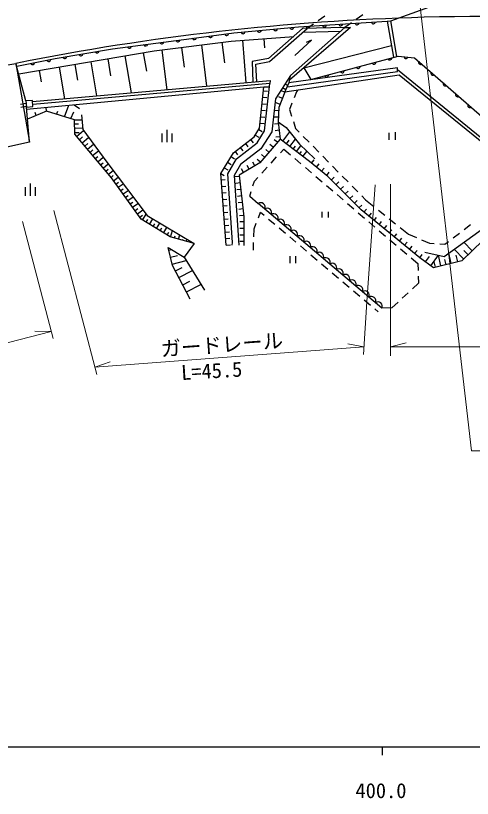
# Model space of a CAD drawing. Units: millimetres, scale not verified. Extents: x 40000 to 680000, y 20000 to 380000.
# Drawn here: x 423180 to 479018, y 198715 to 294369 of the extents above; entities that cross this region are included whole.
import ezdxf
from ezdxf.enums import TextEntityAlignment as Align

# ---------------------------------------------------------------- set-up
doc = ezdxf.new("R2010")
doc.units = ezdxf.units.MM
doc.header["$LTSCALE"] = 1000
doc.linetypes.add('CHAIN', pattern=[18.5, 12, -1.5, 3.5, -1.5])
for name, color, linetype, lineweight in [('M-BGD', 7, 'Continuous', 25), ('M-BMK', 2, 'CHAIN', 13), ('M-STR-HTXT', 7, 'Continuous', 13), ('M-STR-STRC', 7, 'Continuous', 25), ('M-TTL-BAND', 7, 'Continuous', 25)]:
    doc.layers.add(name, color=color, linetype=linetype, lineweight=lineweight)
doc.styles.add('ＭＳ ゴシック', font='')
doc.styles.get('ＭＳ ゴシック').set_extended_font_data('MS Gothic')

msp = doc.modelspace()

# ---------------------------------------------------------------- linework, layer by layer
at = {"layer": 'M-BGD'}
for p, q in [((461000, 294322), (460183, 293746)), ((465633, 294468), (464817, 293890)), ((468603, 293688), (469390, 289285)), ((469781, 289390), (469068, 293733)), ((464136, 292936), (456677, 286503)), ((456779, 287067), (463434, 292908)), ((459610, 293342), (458839, 292798)), ((464246, 293484), (463434, 292908)), ((463434, 292908), (464136, 292936)), ((458324, 292347), (462942, 292476)), ((445889, 290789), (446534, 285753)), ((448407, 291111), (448729, 288593)), ((450932, 291359), (451318, 286177)), ((453523, 291552), (453605, 290452)), ((441042, 290168), (441663, 285321)), ((443466, 290478), (443776, 288055)), ((458401, 287990), (469133, 290721)), ((434441, 289087), (434795, 286999)), ((436529, 289441), (437293, 284933)), ((438783, 289823), (439165, 287569)), ((424424, 283944), (423215, 288539)), ((428486, 288077), (429142, 284210)), ((430420, 288405), (430748, 286472)), ((432353, 288733), (433061, 284558)), ((458401, 287990), (459270, 286551)), ((426055, 287665), (426301, 286284)), ((456779, 287067), (454933, 284209)), ((470087, 287109), (456109, 285003)), ((456624, 286207), (456779, 287067)), ((485048, 274936), (470087, 287109)), ((456443, 285784), (456106, 286026)), ((456109, 285003), (456624, 286207)), ((453479, 285200), (453976, 285147)), ((456109, 285003), (455644, 285189)), ((456232, 285292), (455788, 285533)), ((457510, 285060), (457213, 284315)), ((457622, 285231), (457510, 285060)), ((453395, 284404), (453892, 284352)), ((455812, 284260), (455348, 284446)), ((423787, 283542), (424448, 283682)), ((423830, 283173), (424482, 283309)), ((425233, 284018), (424424, 283944)), ((424424, 283944), (424492, 283202)), ((424492, 283202), (425300, 283276)), ((425300, 283276), (425233, 284018)), ((426940, 282679), (426930, 283164)), ((429134, 282009), (429698, 283423)), ((430338, 283483), (430980, 283031)), ((453311, 283608), (453809, 283556)), ((455516, 283517), (455051, 283703)), ((456954, 283665), (456656, 282920)), ((425693, 282162), (425584, 282533)), ((428160, 282306), (428319, 282703)), ((430239, 282556), (429891, 281778)), ((453228, 282813), (453725, 282760)), ((455349, 282746), (454850, 282773)), ((456656, 282920), (456925, 282081)), ((430379, 281629), (431293, 281639)), ((453144, 282017), (453641, 281965)), ((455305, 281947), (454806, 281974)), ((457139, 281415), (457408, 280576)), ((430385, 281129), (430878, 281135)), ((430390, 280629), (431378, 280640)), ((430636, 279606), (431486, 280321)), ((441710, 278920), (441710, 280420)), ((452893, 280454), (453320, 280193)), ((453060, 281222), (453557, 281169)), ((455305, 281149), (454809, 281092)), ((455397, 280355), (454900, 280297)), ((457408, 280576), (457862, 280113)), ((430396, 280074), (430951, 280080)), ((430972, 279207), (431371, 279543)), ((431308, 278809), (432105, 279480)), ((441110, 278920), (441110, 279970)), ((442310, 278920), (442310, 279970)), ((452475, 279772), (452902, 279511)), ((455488, 279560), (454992, 279503)), ((455837, 279048), (456683, 280155)), ((458352, 279613), (459052, 278899)), ((468826, 280049), (468826, 279203)), ((469588, 280134), (469588, 279203)), ((431630, 278426), (432004, 278741)), ((431952, 278044), (432700, 278673)), ((451272, 278737), (451578, 278341)), ((451906, 279226), (452211, 278830)), ((454658, 278279), (454277, 278603)), ((455176, 278888), (454796, 279212)), ((459101, 276553), (455519, 279290)), ((456277, 278711), (456614, 279152)), ((456717, 278375), (457391, 279255)), ((457115, 278071), (457385, 278425)), ((457512, 277767), (458053, 278475)), ((459543, 278400), (460243, 277686)), ((432274, 277661), (432623, 277955)), ((432596, 277279), (433294, 277867)), ((450005, 277760), (450311, 277364)), ((450639, 278249), (450944, 277853)), ((454139, 277670), (453759, 277994)), ((455550, 277620), (455959, 278070)), ((455959, 278070), (456774, 277373)), ((457909, 277464), (458147, 277776)), ((458307, 277160), (458783, 277784)), ((432918, 276896), (433242, 277169)), ((433241, 276514), (433889, 277060)), ((449100, 276457), (449525, 276194)), ((449521, 277138), (449946, 276874)), ((452436, 276017), (452183, 276449)), ((453102, 276451), (452721, 276776)), ((453621, 277060), (453240, 277385)), ((454407, 276361), (455079, 277102)), ((457306, 276918), (458067, 276268)), ((459345, 276355), (459660, 276743)), ((460733, 277186), (461433, 276472)), ((433563, 276132), (433863, 276385)), ((433885, 275749), (434485, 276255)), ((434207, 275367), (434487, 275603)), ((448679, 275777), (449104, 275514)), ((451056, 275208), (450803, 275639)), ((451746, 275613), (451493, 276044)), ((453264, 275102), (453937, 275843)), ((458599, 275813), (459359, 275163)), ((459967, 275851), (460282, 276240)), ((460589, 275348), (460903, 275736)), ((461923, 275972), (462624, 275258)), ((434529, 274984), (435089, 275456)), ((434851, 274602), (435123, 274831)), ((435147, 274199), (435725, 274616)), ((448258, 275097), (448683, 274833)), ((450521, 274726), (450024, 274669)), ((452385, 274134), (452794, 274584)), ((459891, 274708), (460651, 274058)), ((461210, 274844), (461525, 275233)), ((461787, 274291), (462143, 274642)), ((463114, 274759), (463814, 274045)), ((435439, 273793), (435737, 274008)), ((435732, 273388), (436328, 273818)), ((448307, 274302), (448805, 274342)), ((450612, 273931), (450115, 273874)), ((452198, 273561), (452385, 274134)), ((461183, 273604), (461943, 272954)), ((462349, 273721), (462705, 274072)), ((436024, 272982), (436331, 273204)), ((436316, 272577), (436931, 273020)), ((448369, 273505), (448868, 273544)), ((448432, 272707), (448930, 272747)), ((450702, 273136), (450205, 273080)), ((451793, 272323), (451980, 272896)), ((462910, 273152), (463266, 273503)), ((463472, 272582), (463828, 272933)), ((464304, 273545), (465004, 272831)), ((436609, 272171), (436925, 272399)), ((436901, 271765), (437534, 272222)), ((448495, 271910), (448993, 271949)), ((450793, 272341), (450296, 272285)), ((451793, 272323), (452836, 271415)), ((462475, 272499), (463235, 271849)), ((464034, 272012), (464390, 272363)), ((464595, 271443), (464951, 271794)), ((465494, 272331), (465948, 271868)), ((465948, 271868), (466984, 271041)), ((437193, 271360), (437519, 271595)), ((437486, 270954), (438137, 271424)), ((437778, 270548), (438113, 270790)), ((448557, 271112), (449056, 271151)), ((450883, 271546), (450386, 271490)), ((450974, 270752), (450477, 270695)), ((467957, 258615), (452836, 271415)), ((463767, 271394), (464527, 270744)), ((465157, 270873), (465513, 271224)), ((465751, 270339), (466067, 270727)), ((438070, 270143), (438741, 270626)), ((438363, 269737), (438699, 269979)), ((438708, 269389), (439142, 270095)), ((448620, 270315), (449119, 270354)), ((451064, 269957), (450568, 269900)), ((452853, 269648), (453126, 270336)), ((453126, 270336), (453560, 269968)), ((460613, 270397), (460613, 269720)), ((461375, 270397), (461375, 269720)), ((465059, 270289), (465819, 269639)), ((466372, 269835), (466688, 270222)), ((467531, 270604), (468312, 269980)), ((439134, 269127), (439337, 269458)), ((439561, 268866), (439966, 269526)), ((439987, 268604), (440193, 268940)), ((440413, 268342), (440825, 269014)), ((448683, 269517), (449181, 269556)), ((451083, 269158), (450583, 269158)), ((452323, 268310), (452595, 268998)), ((454095, 269517), (454859, 268871)), ((466351, 269184), (467111, 268535)), ((466993, 269330), (467308, 269718)), ((467613, 268825), (467929, 269213)), ((468859, 269543), (469640, 268919)), ((478005, 268226), (478801, 268832)), ((440839, 268081), (441049, 268422)), ((441265, 267819), (441685, 268502)), ((441691, 267557), (441907, 267909)), ((442125, 267314), (442344, 268109)), ((448746, 268720), (449244, 268759)), ((448808, 267922), (449307, 267961)), ((451083, 268358), (450583, 268358)), ((452295, 267351), (452323, 268310)), ((455394, 268419), (456157, 267774)), ((467643, 268080), (468403, 267430)), ((468234, 268320), (468549, 268708)), ((468854, 267815), (469170, 268203)), ((470187, 268482), (471223, 267655)), ((442607, 267181), (442680, 267446)), ((443089, 267048), (443235, 267578)), ((443571, 266915), (443608, 267048)), ((444053, 266783), (444126, 267047)), ((448871, 267125), (449369, 267164)), ((451083, 267558), (450583, 267558)), ((456692, 267322), (457456, 266677)), ((468935, 266975), (469695, 266325)), ((469475, 267310), (469791, 267698)), ((470096, 266806), (470411, 267193)), ((471223, 267655), (472176, 267248)), ((472820, 266973), (473774, 266566)), ((476653, 267196), (477449, 267802)), ((445017, 266517), (443784, 264860)), ((448934, 266327), (449432, 266366)), ((451083, 266758), (450583, 266758)), ((452246, 265692), (452274, 266651)), ((457991, 266225), (458754, 265580)), ((470716, 266301), (471032, 266689)), ((471337, 265796), (471652, 266184)), ((473774, 266566), (474356, 266521)), ((475054, 266467), (475637, 266422)), ((475637, 266422), (476096, 266772)), ((479011, 265644), (477995, 266688)), ((441898, 265717), (442224, 265799)), ((442114, 264861), (442970, 265077)), ((456718, 264979), (456718, 264132)), ((457396, 264979), (457396, 264132)), ((459289, 265128), (460053, 264482)), ((470227, 265870), (470987, 265220)), ((471957, 265291), (472273, 265679)), ((472578, 264786), (472894, 265174)), ((473935, 263799), (474875, 265091)), ((475178, 263785), (474862, 265094)), ((476425, 264087), (476124, 265334)), ((477967, 264627), (476802, 265825)), ((477237, 264283), (477041, 265095)), ((478489, 265135), (477981, 265658)), ((442330, 264006), (444041, 264437)), ((460588, 264031), (461351, 263385)), ((471520, 264765), (472335, 264068)), ((472335, 264068), (472376, 263223)), ((473289, 264269), (473759, 264915)), ((474524, 263627), (474366, 264281)), ((475802, 263936), (475651, 264560)), ((442722, 263174), (443540, 263602)), ((443150, 262355), (444787, 263212)), ((461886, 262933), (462650, 262288)), ((472410, 262524), (472450, 261679)), ((443608, 261480), (444483, 261938)), ((444066, 260605), (445816, 261521)), ((463185, 261836), (463949, 261191)), ((472450, 261679), (471701, 260987)), ((464483, 260739), (465247, 260094)), ((471187, 260512), (470452, 259833)), ((465782, 259642), (466546, 258996)), ((469938, 259358), (469189, 258666)), ((467080, 258545), (467515, 258177)), ((469189, 258666), (467957, 258615))]:
    msp.add_line(p, q, dxfattribs=at)
for points in [[(468603, 293688), (469068, 293733), (473710, 295422)], [(423307, 288189), (428009, 289123), (435030, 290331), (444681, 291592), (449840, 292261), (457752, 292987), (468603, 293688)], [(463434, 292908), (458271, 292785), (454104, 289126), (452091, 288778), (452184, 286254)], [(452660, 286297), (452549, 288447), (454231, 288761), (458839, 292798)], [(423556, 287242), (440118, 290050), (449520, 291253), (457176, 291824)], [(457300, 289498), (459347, 291375), (458710, 291104)], [(459270, 286551), (469933, 289432), (471954, 289231), (481442, 280925), (483764, 280983), (489752, 288974), (493338, 291224), (498469, 291468), (504892, 290088), (511871, 288027)], [(511368, 286226), (495664, 290502), (489986, 284846), (483494, 276675), (469884, 287731), (469873, 288010), (456600, 286150)], [(424888, 278893), (421716, 278205), (420242, 288047), (423215, 288539), (424888, 278893), (424492, 283202)], [(456400, 285683), (469865, 287539), (469884, 287731)], [(425247, 283864), (454283, 286441), (454266, 286084), (425277, 283530)], [(449644, 266323), (449683, 266628), (449109, 275037), (450179, 276871), (452702, 278820), (453619, 280273), (454266, 286084)], [(424516, 282938), (453527, 285656), (454221, 285680)], [(448934, 266327), (448246, 275077), (449815, 277614), (452352, 279570), (452997, 280623), (453527, 285656)], [(454933, 284209), (454498, 280177), (453141, 278113), (450676, 276183), (449899, 274846), (450460, 266335)], [(456109, 285003), (455371, 283155), (455276, 281407), (455519, 279290), (453028, 276364), (450503, 274883), (451083, 269788), (451083, 266263)], [(430379, 281629), (426940, 282679), (424628, 281720)], [(431241, 282241), (431394, 280445), (434337, 276451), (439248, 269954), (445017, 266517)], [(445017, 266517), (442055, 267334), (438539, 269493), (434889, 274557), (430398, 279889), (430379, 281647)], [(455276, 281407), (456271, 280680), (457864, 278654), (459757, 276862)], [(472578, 264786), (465407, 270619), (461366, 274718), (459101, 276553)], [(473190, 265455), (475578, 264939), (482582, 270006)], [(482866, 269395), (477738, 264404), (474260, 263563), (472578, 264786)], [(444529, 259719), (442370, 263847), (441816, 266045)], [(441816, 266045), (443784, 264860), (446249, 260809)]]:
    msp.add_lwpolyline(points, dxfattribs=at)
for centre, radius, start, end in [((481029, -159), 294430, 91.53723, 101.32415), ((481217, -7710), 301983, 80.23986, 91.53453), ((454960, 292787), 256, 197.92472, 352.56395), ((456952, 292970), 256, 197.92472, 352.56395), ((458947, 293121), 256, 196.37508, 351.01431), ((460943, 293250), 256, 196.37508, 351.01431), ((462939, 293379), 256, 196.37508, 351.01431), ((464935, 293507), 256, 196.37508, 351.01431), ((466931, 293636), 256, 196.37508, 351.01431), ((447003, 291950), 256, 200.06643, 354.70566), ((448987, 292207), 256, 200.06643, 354.70566), ((450977, 292422), 256, 197.92472, 352.56395), ((452968, 292605), 256, 197.92472, 352.56395), ((439070, 290916), 256, 200.12634, 354.76558), ((441053, 291175), 256, 200.12634, 354.76558), ((443037, 291434), 256, 200.12634, 354.76558), ((445020, 291693), 256, 200.06643, 354.70566), ((433130, 290061), 256, 202.44306, 357.0823), ((437087, 290657), 256, 200.12634, 354.76558), ((427219, 289023), 256, 203.91334, 358.55257), ((429188, 289383), 256, 202.44306, 357.0823), ((431159, 289722), 256, 202.44306, 357.0823), ((468909, 289213), 256, 207.79857, 2.4378), ((470889, 289393), 256, 187.01003, 341.64926), ((425258, 288634), 256, 203.91334, 358.55257), ((465048, 288170), 256, 207.79857, 2.4378), ((466978, 288692), 256, 207.79857, 2.4378), ((472686, 288665), 256, 151.48221, 306.12144), ((461186, 287127), 256, 207.79857, 2.4378), ((463117, 287648), 256, 207.79857, 2.4378), ((474191, 287347), 256, 151.48221, 306.12144), ((475696, 286030), 256, 151.48221, 306.12144), ((477201, 284713), 256, 151.48221, 306.12144), ((478706, 283395), 256, 151.48221, 306.12144), ((453144, 270971), 540, 334.75817, 124.74693), ((453940, 270298), 540, 334.75817, 124.74693), ((454736, 269624), 540, 334.75817, 124.74693), ((455531, 268950), 540, 334.75817, 124.74693), ((456327, 268277), 540, 334.75817, 124.74693), ((457123, 267603), 540, 334.75817, 124.74693), ((457919, 266929), 540, 334.75817, 124.74693), ((458715, 266256), 540, 334.75817, 124.74693), ((459511, 265582), 540, 334.75817, 124.74693), ((460306, 264908), 540, 334.75817, 124.74693), ((461102, 264235), 540, 334.75817, 124.74693), ((461898, 263561), 540, 334.75817, 124.74693), ((462694, 262887), 540, 334.75817, 124.74693), ((463490, 262214), 540, 334.75817, 124.74693), ((464286, 261540), 540, 334.75817, 124.74693), ((465081, 260866), 540, 334.75817, 124.74693), ((465877, 260193), 540, 334.75817, 124.74693), ((466673, 259519), 540, 334.75817, 124.74693), ((467469, 258845), 540, 334.75817, 124.74693)]:
    msp.add_arc(centre, radius, start, end, dxfattribs=at)
at = {"layer": 'M-BMK'}
for centre, radius, start, end in [((494514, -105238), 407069, 94.60823, 104.60126), ((481662, 1697), 299476, 74.65337, 93.80099)]:
    msp.add_arc(centre, radius, start, end, dxfattribs=at)
at = {"layer": 'M-STR-HTXT'}
for p, q in [((478898, 241190), (472065, 300258)), ((468995, 273784), (468995, 252787)), ((427847, 270567), (433096, 250501)), ((424037, 269212), (427762, 254903)), ((400781, 248827), (427535, 255775)), ((427535, 255775), (425535, 255791)), ((465754, 253879), (432858, 251413)), ((465754, 253879), (463789, 254251)), ((469001, 253887), (470933, 254404)), ((469001, 253887), (524837, 253887)), ((432858, 251413), (434745, 252073)), ((478898, 241190), (498037, 241190))]:
    msp.add_line(p, q, dxfattribs=at)
msp.add_lwpolyline([(467132, 273699), (466116, 259391), (465693, 252956)], dxfattribs=at)
at = {"layer": 'M-STR-STRC'}
for p, q in [((425004, 272344), (425004, 273844)), ((424404, 272344), (424404, 273394)), ((425604, 272344), (425604, 273394))]:
    msp.add_line(p, q, dxfattribs=at)
at = {"layer": 'M-TTL-BAND'}
for p, q in [((40000, 205000), (579000, 205000)), ((468000, 205000), (468000, 204000))]:
    msp.add_line(p, q, dxfattribs=at)

# ---------------------------------------------------------------- texts
at = {"layer": 'M-STR-HTXT', "style": 'ＭＳ ゴシック'}
for s, rotation, p in [('ガードレール', 4.12, (441011, 252162)), ('L=45.5', 3.4, (443499, 249281))]:
    msp.add_text(s, height=1833, rotation=rotation, dxfattribs=at).set_placement(p, align=Align.BOTTOM_LEFT)
at = {"layer": 'M-TTL-BAND', "style": 'ＭＳ ゴシック'}
msp.add_text('400.0', height=1833, dxfattribs=at).set_placement((467844, 198195), align=Align.BOTTOM_CENTER)

doc.saveas('drawing.dxf')
